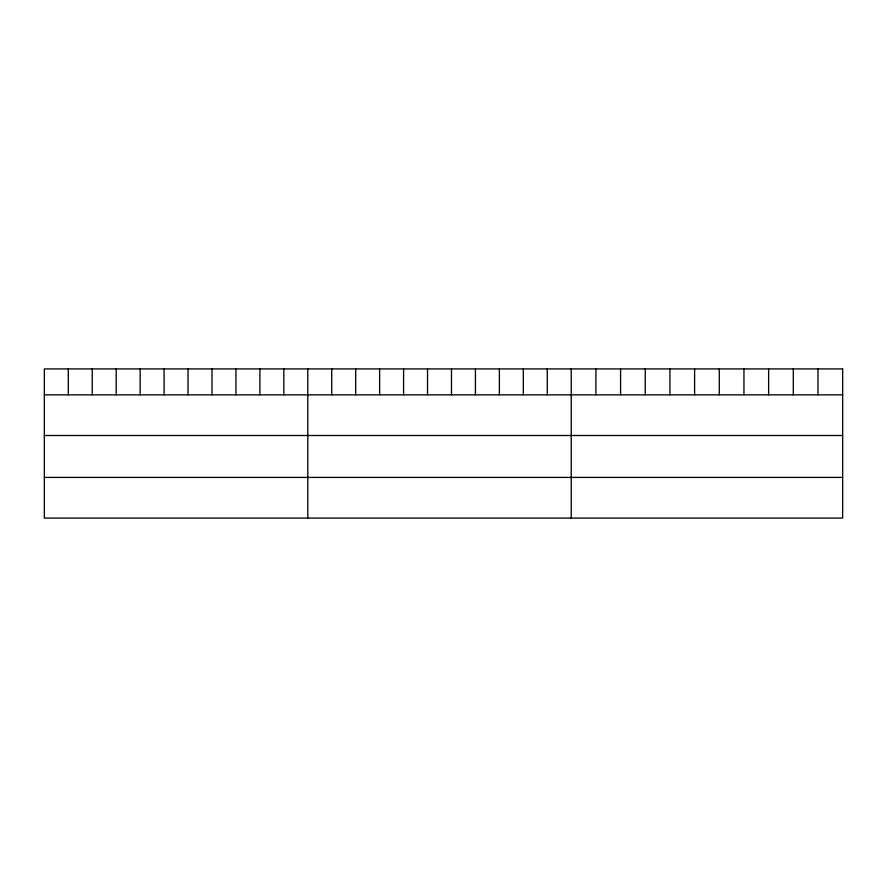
<?xml version="1.0" encoding="UTF-8"?>
<svg xmlns="http://www.w3.org/2000/svg" width="887" height="887" viewBox="0 0 887 887"><rect width="100%" height="100%" fill="white"/><g stroke="black" fill="none" stroke-linecap="round" stroke-linejoin="round"><path stroke-width="1.33" d="M44.35 394.837L842.65 394.837M44.35 435.506L842.65 435.506M44.35 477.406L842.65 477.406M817.98 368.925L817.98 394.837M793.3 368.925L793.3 394.837M768.63 368.925L768.63 394.837M743.949 368.925L743.949 394.837M719.279 368.925L719.279 394.837M694.599 368.925L694.599 394.837M669.929 368.925L669.929 394.837M645.248 368.925L645.248 394.837M620.578 368.925L620.578 394.837M595.898 368.925L595.898 394.837M571.228 368.925L571.228 518.075M547.279 368.925L547.279 394.837M523.33 368.925L523.33 394.837M499.381 368.925L499.381 394.837M475.432 368.925L475.432 394.837M451.483 368.925L451.483 394.837M427.534 368.925L427.534 394.837M403.585 368.925L403.585 394.837M379.636 368.925L379.636 394.837M355.687 368.925L355.687 394.837M331.738 368.925L331.738 394.837M307.789 368.925L307.789 518.075M283.84 368.925L283.84 394.837M259.891 368.925L259.891 394.837M235.942 368.925L235.942 394.837M211.993 368.925L211.993 394.837M188.044 368.925L188.044 394.837M164.095 368.925L164.095 394.837M140.146 368.925L140.146 394.837M116.197 368.925L116.197 394.837M92.248 368.925L92.248 394.837M68.299 368.925L68.299 394.837M842.65 368.925L44.35 368.925L44.35 518.075L842.65 518.075L842.65 368.925"/></g></svg>
